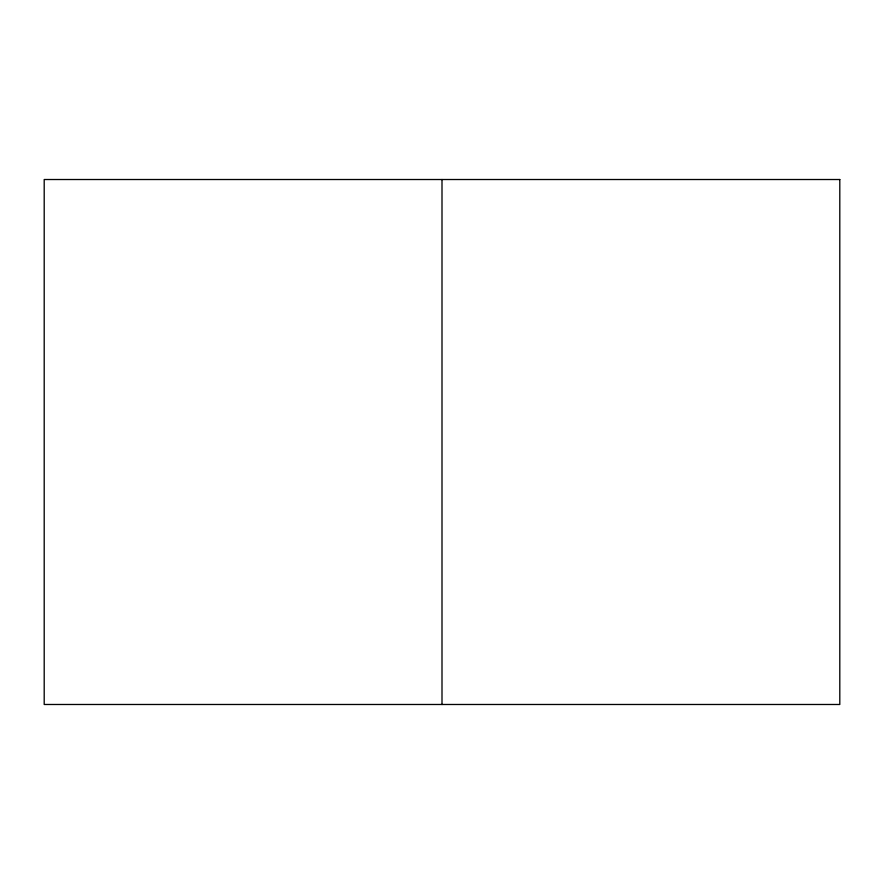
<?xml version="1.0" encoding="UTF-8"?>
<svg xmlns="http://www.w3.org/2000/svg" width="884" height="884" viewBox="0 0 884 884"><rect width="100%" height="100%" fill="white"/><g stroke="black" fill="none" stroke-linecap="round" stroke-linejoin="round"><path stroke-width="1.33" d="M442 179.518L442 704.482M839.8 179.518L44.2 179.518L44.2 704.482L839.8 704.482L839.8 179.518"/></g></svg>
